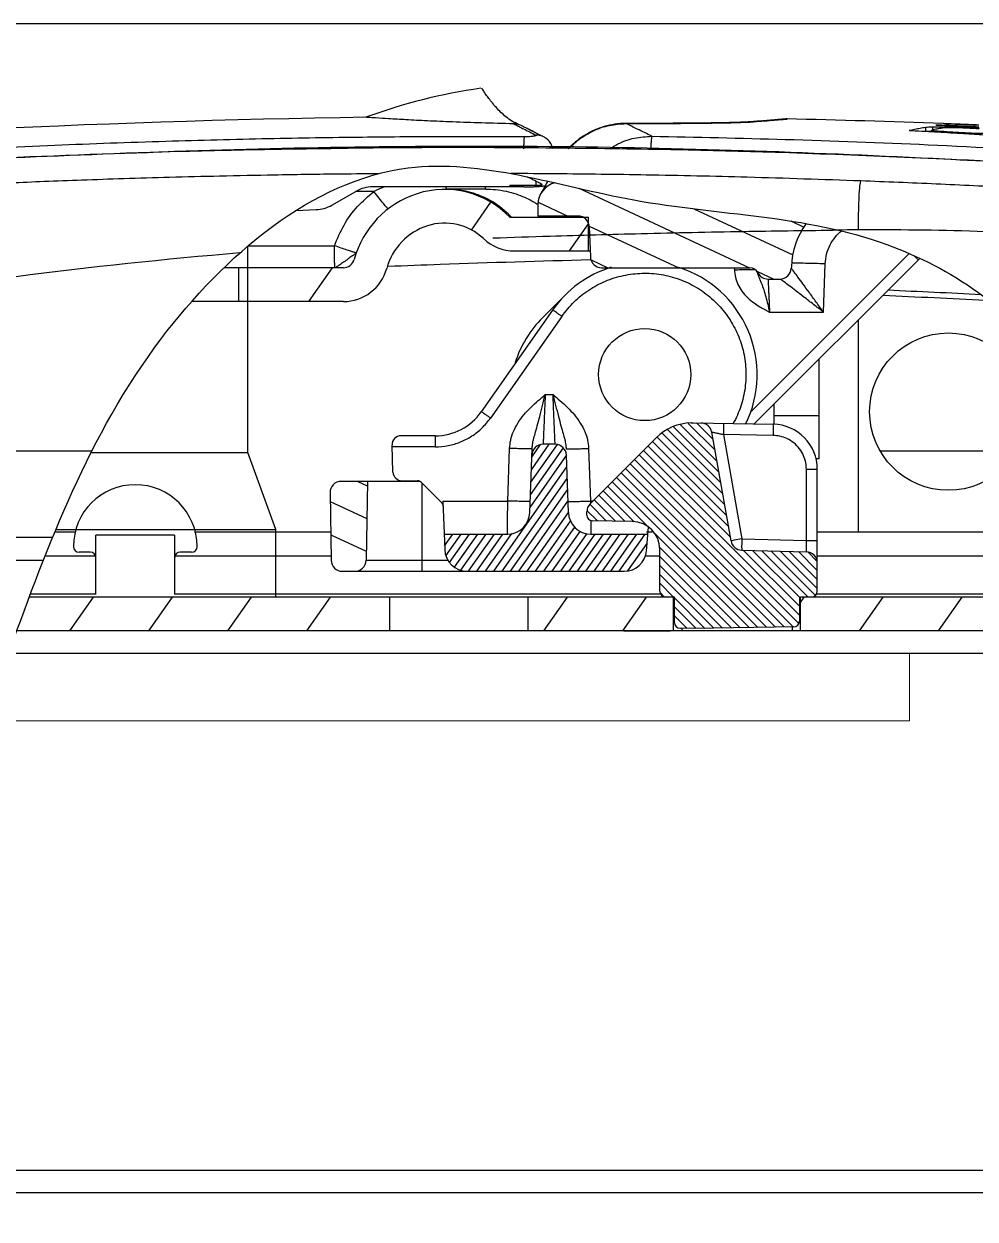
# Model space of a CAD drawing. Extents: x 758840 to 1108724, y -102573 to 143521.
# Drawn here: x 856548.9 to 856633.5, y 122675.6 to 122782 of the extents above; entities that cross this region are included whole.
import ezdxf

# ---------------------------------------------------------------- set-up
doc = ezdxf.new("R2010")
doc.units = 0
doc.header["$LTSCALE"] = 1000
doc.header["$MEASUREMENT"] = 0
doc.layers.add('GEN-DC CONT35', color=8, linetype='Continuous')
doc.layers.add('室外柴油发电-2层', color=241, linetype='Continuous')
doc.layers.add('GEN-DC hidden', color=8, linetype='Continuous', lineweight=0)
doc.layers.add('GEN-DC 细实线', color=8, linetype='Continuous', lineweight=5)

# ---------------------------------------------------------------- blocks, each defined once
blk = doc.blocks.new('$0$ARCH-DC$0$A$C5E33553F')
at = {"color": 3}
for p, q in [((139.6821981064004, 56.70794347223455), (139.6822676389038, 56.70794352303392)), ((139.6822676389038, 56.70794352303392), (139.7015759518199, 56.70284203717256)), ((150.8516339336011, 56.85788986778925), (150.8554529023413, 56.85818848034933)), ((150.8554529023413, 56.85818848034933), (151.0482693086833, 56.86120140295452)), ((166.323703982539, 56.38479186300947), (166.323703982539, 55.98395119911356)), ((166.945484557622, 56.41928353393132), (166.945484557622, 56.10668607937532)), ((167.2565189774614, 56.55271442531102), (167.2576491682403, 56.55372411849385)), ((167.6607051185392, 56.57952392973402), (167.6607051185392, 56.5317124556268)), ((167.9075310866601, 56.69323475640977), (167.9086612774399, 56.69341180711444)), ((168.1200367144793, 56.40992249092778), (168.1200367144793, 56.31732606448986)), ((169.5395752647783, 56.37367507549425), (169.5395752647783, 56.30526854479058)), ((132.3728440713421, 55.52037570512721), (132.3711033636209, 55.52124711817623)), ((164.8844775798243, 56.08374562994777), (164.894893954719, 56.08955234427185)), ((166.9151038894015, 56.11923588154878), (166.8907990002408, 56.10704111549239)), ((166.8907989545241, 55.95125094447212), (166.8907989545241, 56.10668607937532)), ((167.4079433304432, 55.92140174330871), (167.4079433304432, 56.03968934519207)), ((170.5257303308217, 56.33468336277383), (170.5257303308217, 56.26123167070773)), ((170.6733345390403, 55.72728451914963), (170.6733345390403, 55.84968684736987)), ((129.3658181727842, 51.06720025285085), (117.1696657503016, 51.06720025285085)), ((129.3658181727842, 51.2269750082296), (129.3658181727842, 51.06720025285085)), ((131.7284301938016, 51.21417801578991), (131.7284301938016, 51.54764839787003)), ((132.2506238839815, 51.27568980793058), (132.2365327082043, 51.29048624265397)), ((113.5494897115241, 49.4411922551908), (115.6696657505636, 50.66527646182931)), ((127.2352127286395, 50.86720025153318), (123.7324184388453, 50.86720025153318)), ((135.4989438559005, 50.95033431194452), (150.688773865626, 43.86720025104933)), ((110.3853108882568, 48.97932542953322), (112.1541882019046, 49.04109598655032)), ((125.9589674934869, 47.22695387188924), (127.6901263501823, 49.69930494190976)), ((131.8658181740429, 49.48968130477351), (131.8658181740429, 48.46720025093146)), ((131.8881666231209, 49.69665930839165), (134.5247500799414, 48.46720025093146)), ((145.7254416361593, 49.11904815913249), (154.5415132289672, 45.00804646059169)), ((129.3658181727842, 48.36720025281011), (136.3658181732644, 48.36720025281011)), ((135.4394945242639, 48.46720025093146), (131.8658181740429, 48.46720025093146)), ((136.3658181732644, 45.36720025079103), (136.3658181732644, 48.36720025281011)), ((154.3557566643085, 48.03207424694438), (155.5264131514596, 47.48618816165163)), ((134.6705403217675, 45.36720025079103), (136.3658181732644, 47.78830793332872)), ((136.4201854534003, 47.58334422083408), (144.3894819125453, 43.86720025104933)), ((136.4388846844849, 47.50209974526933), (136.532116121085, 44.83230075417214)), ((106.0658181739454, 27.43589379953028), (106.0658181739454, 45.7937843339364)), ((129.7789497341182, 45.36720025079103), (136.5134370195046, 45.36720025079103)), ((150.7906305808829, 31.04663819093093), (164.8897484444942, 45.14575605454229)), ((114.5672670485837, 43.86720025104933), (103.9403712731573, 43.86720025104933)), ((105.2658181737461, 40.86720025156956), (105.2658181737461, 43.86720025104933)), ((111.4920337350013, 40.86720025156956), (113.5926563485809, 43.86720025104933)), ((136.593836307522, 44.56496141839216), (138.0901899594646, 43.86720025104933)), ((137.5315069467797, 43.86720025104933), (150.7190553976434, 43.86720025104933)), ((149.3308982933486, 43.86720025104933), (149.3371978565665, 43.68680714473066)), ((151.1137328455188, 29.9729792993885), (165.7056294376416, 44.5648758940506)), ((154.4040318148291, 43.96149581557165), (154.3995202261831, 43.83230075519077)), ((157.2628845350009, 39.91955747071097), (157.4127824064017, 44.21207070939181)), ((151.3240613148846, 43.57096084861314), (152.8332807881852, 42.8672002520716)), ((152.3315069479468, 42.8672002520716), (153.4001293979418, 42.8672002520716)), ((114.5672670485837, 40.86720025156956), (101.0788139070473, 40.86720025156956)), ((134.2947503621435, 41.43826806295237), (132.2947503616488, 39.43826806245033)), ((133.1742977287831, 40.1029646146917), (126.8348661709424, 31.04931806873265)), ((133.993449773483, 39.54684058597104), (127.6540182156423, 30.49319404001199)), ((152.4687519693653, 39.91955747071097), (157.2628845350009, 39.91955747071097)), ((160.3658181716419, 20.36720025089289), (160.3658181716419, 39.22506462805086)), ((156.8658181739411, 26.86719156889285), (156.8658181739411, 35.72506462781075)), ((132.5202040560216, 32.58866442361159), (133.2114325465627, 32.58866442361159)), ((152.8658181729443, 29.94379626657155), (152.8658181729443, 31.72506462681395)), ((147.7882726409844, 26.66321327225069), (144.5299088097418, 29.92157710349329)), ((147.617629306882, 27.63097971111256), (145.2251884453399, 30.02342057265105)), ((145.4981289662646, 30.06340047237154), (145.7158181727464, 30.06720025141021)), ((145.7158181727464, 30.06720025141021), (152.7856277973806, 29.94379626657155)), ((147.4469859727797, 28.59874614997079), (145.9831990222847, 30.06253310047305)), ((152.8658181729443, 30.7207572475736), (156.8658181739411, 30.7207572475736)), ((122.7391059499823, 28.91720025271115), (119.6942424232584, 28.91720025271115)), ((122.7391059499823, 28.91720067180995), (122.7391059499823, 27.93465265722898)), ((136.5087113926893, 22.86009346931223), (142.3946842816258, 28.7460663607917)), ((148.4708459773792, 22.79214751681047), (142.4636716874629, 28.7993218067304)), ((148.3002026432841, 23.75991395567235), (142.9135258499846, 29.1465907489719)), ((148.1295593091891, 24.72768039453422), (143.3778576340446, 29.47938206967137)), ((147.9589159750867, 25.69544683339245), (143.9374485062253, 29.71691430225019)), ((149.0391513914474, 19.56912736139111), (147.3357476532292, 29.22961001143176)), ((148.3617243973022, 29.02132037974934), (149.9977821945249, 19.74277554089258)), ((152.7943523392423, 28.94394857107091), (148.3617243973022, 29.02132037974934)), ((118.9785396077896, 25.68928065319324), (118.8947297627055, 28.08928065379132)), ((122.7391059499823, 27.93465265722898), (118.900129490281, 27.93465265722898)), ((129.1893857849827, 23.11484303347152), (129.3528592172479, 27.79604452195326)), ((131.1538561207017, 22.09740125835287), (131.3516384607246, 27.76114644595054)), ((131.2084822243014, 23.6616881602522), (134.1308870983012, 27.8353148574306)), ((131.2475539063853, 24.78055477443104), (133.5975126761077, 28.13664370612878)), ((131.2866255910012, 25.89942138607421), (132.8745414474215, 28.16720025157247)), ((131.3256972730851, 27.0182879977101), (132.1056969754682, 28.13224302151048)), ((133.4001293980218, 28.16720025157247), (132.3315069480268, 28.16720025157247)), ((136.3787771415045, 27.79604445337009), (136.5422505610659, 23.11484303347152)), ((148.8121326455839, 20.85661463909037), (141.6586826040257, 28.01006468319156)), ((148.6414893114816, 21.82438107795224), (142.0572441564036, 28.40862623557314)), ((34.513640854404, 27.56720025269533), (92.20518609119608, 27.56720025269533)), ((92.13854850491953, 27.43589379953028), (106.0658181739454, 27.43589379953028)), ((108.5658181726649, 20.56720025221057), (106.0658181739454, 27.43589379953028)), ((131.1694105396855, 22.54282154861266), (134.4010570431019, 27.15809105821154)), ((134.5777802253397, 22.09740125835287), (134.3995202262631, 27.20209974845329)), ((155.0648821669856, 12.2124958059494), (140.4629979468846, 26.81438002605046)), ((155.1158181738247, 12.95868290386989), (140.8615594992625, 27.21294157843204)), ((148.9827759796863, 19.88884820023213), (141.2601210516477, 27.61150313081362)), ((162.3036709177213, 27.56720025269078), (174.4279670856449, 27.56720025269078)), ((127.9396648782822, 16.86720025065279), (134.4364166853593, 26.14552339323109)), ((152.9918055740018, 11.89420308465105), (139.2673132897435, 25.618695368913)), ((153.7752535422806, 11.90787821859249), (139.6658748421214, 26.01725692129094)), ((154.5587015131059, 11.92155335506959), (140.0644363945066, 26.41581847367252)), ((155.7419951205993, 19.59235803121101), (155.7419951205993, 25.94440548456896)), ((155.7419951205993, 25.94440549726914), (156.7158048417659, 25.94440546933311)), ((156.7158181716841, 15.08647698711047), (156.7158181716841, 25.94440548456896)), ((121.3677491143426, 24.86720025265367), (114.3834255646034, 24.86720025265367)), ((115.8429019141295, 24.86720025265367), (116.698494655564, 24.46823080421291)), ((116.7054586929407, 24.86720025265367), (116.5829686051839, 17.84974784613132)), ((119.7780522708817, 24.91720025171071), (121.1587113917012, 24.91720025171071)), ((121.5122647816279, 24.77075364341272), (123.2989184981234, 22.98409992691359)), ((121.5658181721046, 16.86720025065279), (121.5658181721046, 24.71720025039303)), ((128.6840320306474, 16.86720025065279), (134.471776327624, 25.13295573079358)), ((151.4249096349049, 11.86685281423252), (138.4701901849803, 24.82157226415347)), ((152.2083576031837, 11.88052794817031), (138.8687517373655, 25.22013381653142)), ((113.383577871642, 23.84974784509086), (113.4883082590786, 17.84974784613132)), ((129.4283991855445, 16.86720025065279), (134.507135967342, 24.12038806580949)), ((139.5921265644247, 21.30826657043053), (137.2745055278392, 23.62588760701237)), ((140.4308040387004, 21.26671220091066), (137.6730670802244, 24.02444915939031)), ((141.6731503246447, 20.82148901719029), (138.0716286326024, 24.42301071177189)), ((113.3971840725244, 23.07024913231271), (116.6476359663247, 21.55453852136907)), ((123.4287578726835, 23.11484303347152), (129.1893857849827, 23.11484303347152)), ((123.4287578726835, 23.11484303347152), (123.5795262630454, 18.79740125943044)), ((130.1727663379097, 16.86720025065279), (134.5424956096067, 23.10782040083268)), ((137.9695583211251, 21.3365886042111), (136.4815069589058, 22.82463996389106)), ((136.7634609543056, 23.11484303347152), (136.5422505610659, 23.11484303347152)), ((138.7808424440409, 21.32242758605116), (136.8759439754685, 23.22732605463079)), ((130.9171334902676, 16.86720025065279), (134.5780804761998, 22.09557439129185)), ((131.6615006451648, 16.86720025065279), (134.7812246520807, 21.32262787267155)), ((136.2158181735467, 21.85854888363156), (136.2158181735467, 22.1529866894698)), ((137.1582742007413, 21.35074961983173), (136.2321307571219, 22.2768930634511)), ((140.2594491896489, 21.29661840983226), (136.707091968743, 21.35862503461158)), ((88.91746557872739, 20.36720025089289), (90.7239244026241, 20.36720025089289)), ((89.0004567190108, 20.56720025221057), (108.5658181726649, 20.56720025221057)), ((101.3313263069031, 20.36720025089289), (113.4205746937623, 20.36720025089289)), ((108.5658181726649, 14.56720025071172), (108.5658181726649, 20.56720025221057)), ((127.195297723385, 16.86720025065279), (129.540735577586, 20.21683264713192)), ((132.4058677975227, 16.86720025065279), (135.1458318908662, 20.78027450982972)), ((133.1502349524199, 16.86720025065279), (135.630839930247, 20.40987130601115)), ((133.894602104785, 16.86720025065279), (136.2359779325598, 20.21103147255326)), ((141.5255452197998, 18.69288876589326), (141.7080839479422, 20.7793159722487)), ((141.5376807733883, 20.36720025089289), (142.0198697480409, 20.36720025089289)), ((150.6414616640795, 11.85317767775177), (142.2548813811409, 20.23975796323339)), ((156.681869822005, 20.36720025089289), (179.0602365932546, 20.36720025089289)), ((88.71162670540434, 19.86723271253504), (29.73467311237982, 19.86725334121093)), ((99.56581817168262, 20.06720025145023), (92.56581817374172, 20.06720025145023)), ((92.56581817374172, 14.79012728263024), (92.56581817374172, 20.06720025145023)), ((99.56581817168262, 20.06720025145023), (99.56581817168262, 14.79012719881121)), ((113.4488774743404, 20.1087360230913), (116.5967772796248, 18.6408462385325)), ((123.531691827342, 20.16720025211453), (129.1550744667657, 20.16720025211453)), ((123.5326111778013, 20.14087349247256), (123.5510453751231, 20.16720025211453)), ((123.567970820066, 19.12830582749211), (124.2954125274809, 20.16720025211453)), ((123.6878031508859, 18.23637766469164), (125.0397796798388, 20.16720025211453)), ((124.0170014383875, 17.64345507609232), (125.7841468347433, 20.16720025211453)), ((124.4663084798194, 17.22206556835135), (126.5285139871012, 20.16720025211453)), ((125.0219612420224, 16.95255348355113), (127.2728811394663, 20.16720025211453)), ((125.706563418662, 16.86720025065279), (128.0172482943635, 20.16720025211453)), ((126.4509305710271, 16.86720025065279), (128.7616154467214, 20.16720025211453)), ((134.6389692571429, 16.86720025065279), (136.9496541328444, 20.16720025211453)), ((135.3833364120401, 16.86720025065279), (137.6940212877416, 20.16720025211453)), ((136.1277035644052, 16.86720025065279), (138.4383884401068, 20.16720025211453)), ((136.576561879283, 20.16720025211453), (141.6545307632077, 20.16720025211453)), ((136.8720707167631, 16.86720025065279), (139.182755595004, 20.16720025211453)), ((137.6164378716676, 16.86720025065279), (139.9271227473619, 20.16720025211453)), ((138.3608050240255, 16.86720025065279), (140.671489899727, 20.16720025211453)), ((139.1051721789227, 16.86720025065279), (141.4158570546242, 20.16720025211453)), ((139.8796908686454, 16.91026110940857), (141.5823240038844, 19.34187322865091)), ((149.9977821945249, 19.74277554089258), (149.318125054986, 19.62154046713022)), ((149.9977821945249, 19.74277554089258), (155.7419951205993, 19.59235803121101)), ((155.7419951205993, 19.59235803121101), (156.7158181716841, 19.59235803121101)), ((92.56581806198301, 18.19764326920904), (88.0397099750171, 18.19763939446602)), ((92.06581817298502, 18.56720025171217), (91.06581817400365, 18.56720025171217)), ((113.4822354111857, 18.19766117367089), (99.56581805992391, 18.19764926107291)), ((101.06581817396, 18.56720025171217), (100.0658181724466, 18.56720025171217)), ((142.715818173263, 18.19768620283048), (141.4159387867439, 18.19768508777179)), ((149.8580136958008, 11.83950254381398), (142.6815249169849, 19.01599132262982)), ((142.715818173263, 15.08124046723151), (142.715818173263, 18.7969991723503)), ((149.0745657249827, 11.8258274073296), (142.715818173263, 18.18457496159226)), ((149.9977821945249, 18.74311821584979), (155.7419951205993, 18.59270070617185)), ((155.1158181738247, 13.75580600863304), (150.1320211361053, 18.73960304380944)), ((155.1158181738247, 14.55292911338893), (150.9505789300274, 18.71816835465415)), ((155.8852398328418, 14.58063055659204), (151.7691367264888, 18.69673366295228)), ((156.5454420481219, 14.71755144607141), (152.5876945204036, 18.67529897378972)), ((156.7158181716841, 15.34429842727241), (153.406252316865, 18.65386428463444)), ((156.7158181716841, 16.14142153203193), (154.2248101107871, 18.63242959292893)), ((156.7158181716841, 16.93854463679145), (155.0433679047019, 18.61099490377001)), ((156.6811565265052, 17.77032938927277), (155.8922730496597, 18.55921286611101)), ((178.7777939889356, 18.19771707397649), (156.7158181716841, 18.19769818655095)), ((25.66582439969898, 17.86720328747742), (87.90929045312168, 17.8672015107486)), ((116.5829686051839, 17.84974784613132), (123.8599418363265, 17.84974784613132)), ((148.2911177567039, 11.8121522733918), (142.715818173263, 17.38745185683274)), ((114.4881559545793, 16.86720025065279), (139.5331558238431, 16.86720025065279)), ((147.5076697858785, 11.79847713691106), (142.715818173263, 16.59032875206958)), ((143.9405090436594, 14.56851477690998), (142.715818173263, 15.7932056473137)), ((143.1096498367078, 14.60225087911294), (142.7366631531659, 14.97523756265127)), ((143.9158181735656, 14.56720025071172), (86.6436616492092, 14.56720025071172)), ((86.7569677177271, 14.86872071193193), (92.56581817374172, 14.86872071193193)), ((90.24810748786331, 11.56720025123195), (92.34873010398223, 14.56720025071172)), ((97.271208359085, 11.56720025123195), (99.37183097266461, 14.56720025071172)), ((99.56581817168262, 14.86872071193193), (142.715818173263, 14.86872071193193)), ((104.2943092277601, 11.56720025123195), (106.394931841347, 14.56720025071172)), ((111.3174100964425, 11.56720025123195), (113.4180327125614, 14.56720025071172)), ((118.7158181723189, 11.56720025123195), (118.7158181723189, 14.56720025071172)), ((131.01581817226, 11.56720025123195), (131.01581817226, 14.56720025071172)), ((132.3867127075609, 11.56720025123195), (134.4873353211406, 14.56720025071172)), ((139.4098135762433, 11.56720025123195), (141.5104361923695, 14.56720025071172)), ((144.015818171687, 14.56720025071172), (143.2070919684666, 14.58131662075084)), ((143.9158181735656, 11.56720025123195), (143.9158181735656, 14.56720025071172)), ((144.015818171687, 12.28822249473069), (144.015818171687, 14.56720025071172)), ((146.7242218175998, 11.78480200297327), (144.015818171687, 14.49320564635036)), ((155.1158181738247, 14.56720025071172), (156.2245443764878, 14.58655314063344)), ((155.1158181738247, 14.56720025071172), (155.1158181738247, 12.42262649313034)), ((155.215818171946, 14.08045919472988), (155.5566379297197, 14.56720025071172)), ((178.1703087816632, 14.56720025071172), (155.215818171946, 14.56720025071172)), ((155.215818171946, 11.56720025123195), (155.215818171946, 14.56720025071172)), ((156.6598587916051, 14.86872071193193), (178.2255411523493, 14.86872071193193)), ((160.4791161848225, 11.56720025123195), (162.5797388009487, 14.56720025071172)), ((167.5022170560442, 11.56720025123195), (169.6028396696238, 14.56720025071172)), ((145.9407738467817, 11.77112686649252), (144.015818171687, 13.69608254159084)), ((145.1374824714039, 11.77729513965369), (144.015818171687, 12.89895943683132)), ((144.2246945814659, 11.89295992483221), (144.1192453054427, 11.99840920085171)), ((145.7158181727464, 11.76720025254963), (144.5070919694299, 11.78829864571071)), ((144.6658181721614, 11.78829864571071), (144.6658181721614, 11.56720025123195)), ((154.6245443760818, 11.92270264664967), (145.7158181727464, 11.76720025254963)), ((154.465818173343, 11.92270264664967), (154.465818173343, 11.56720025123195)), ((139.5042653609216, 11.56720025123195), (0.86581817303977, 11.56720025123195)), ((158.5658181724639, 11.56720025123195), (143.6273709856596, 11.56720025123195)), ((162.0658181727031, 11.57162511665229), (159.0658181732233, 11.57162511665229)), ((162.0658181727031, 11.56720025123195), (159.0658181732233, 11.56720025123195)), ((181.3658181730825, 11.56720025123195), (162.5658181734625, 11.56720025123195))]:
    blk.add_line(p, q, dxfattribs=at)
for points in [[(149.318125054986, 19.62154046713022), (149.1114077518832, 19.58360751785131), (149.0391513914474, 19.56912736139111)], [(149.9977821945249, 19.74277554089258), (149.9898214230452, 19.36394464247405), (149.9869521425244, 19.03794182483307), (149.9897495385048, 18.81987209333147), (149.9977821945249, 18.74311821584979)]]:
    blk.add_lwpolyline(points, dxfattribs=at)
for centre, radius in [((141.3658181732499, 34.36720025185286), 4.09999999912), ((168.3658181736428, 31.06720025039112), 7.00000000048)]:
    blk.add_circle(centre, radius, dxfattribs=at)
for centre, radius, start, end in [((134.0658181733215, 9.568597484415022), 50.79860276631999, 98.22790591400357, 110.1527296400888), ((131.365818173279, -942.6327997472868), 1000.00000000108, 90.8475963206203, 95.02711728347934), ((131.365818173279, -942.6327997472868), 1000.00000000108, 87.90583729038252, 88.70332280610941), ((117.1696657503016, 48.06720025083132), 2.99999999948, 90, 119.9999999999997), ((133.8658779458237, 49.48968088567062), 2.0000020833, 103.7336620596874, 179.9999879755956), ((123.7324184388453, 42.36720025131081), 8.50000000022, 107.8436114873313, 164.7424767095007), ((123.5792084658642, 42.84314846883217), 7.99999999946, 43.67021397217715, 107.8436114873313), ((112.049489711786, 52.03926846619152), 2.99999999948, 272.0000000000036, 299.9999999999997), ((135.43949451156, 47.46720027227138), 0.99999981864, 1.999999999899796, 89.99999928155657), ((123.7324184388453, 42.36720025131081), 5.500000000739999, 107.8436114873313, 164.7424767095007), ((123.5792084658642, 42.84314846883217), 4.99999999998, 46.46006813343269, 107.8436114873313), ((161.3997676048857, 43.71719933947179), 7.00000001318, 144.2736728397599, 178.0000000048953), ((161.877213850903, -292.2256842623642), 339.46482976596, 88.820361382386, 90.64462532429029), ((167.4247195376802, -22.81796413807206), 69.99999999971999, 79.86215905238804, 88.820361382386), ((129.7789497341182, 49.36720025179102), 4.000000001, 226.4600675379257, 270), ((143.7955336262221, -411.864977007684), 458.66495318642, 94.80608698200773, 99.80680415759026), ((137.5315069467797, 44.86720025257318), 0.9999999989799999, 182.000000000004, 270), ((183.3832989666662, 26.88720636248991), 24.9999999999, 134.526277398248, 135.0000000000035), ((114.5672670485837, 44.86720025257318), 0.9999999989799999, 270, 344.7424767095007), ((114.5672670485837, 44.86720025257318), 4.000000001, 270, 344.7424767095007), ((141.3658181732499, 34.36720025185286), 9.99999999996, 107.4000954096679, 144.9999999999965), ((141.3658181732499, 34.36720025185286), 9.99999999996, 333.8603367109188, 72.33388085952764), ((150.7190553976434, 43.06720025084951), 0.8000000002, 26.38779996119828, 90), ((153.4001293979418, 43.86720025104887), 0.9999999989799999, 270, 357.999999999996), ((152.3315069479468, 43.86720025104887), 0.9999999989799999, 206.3877999611983, 270), ((139.3658181727478, 32.36720025135082), 9.99999999996, 135.0000000000035, 162.1846493583774), ((122.7391059499823, 33.91720025269251), 4.99999999998, 270, 324.9999999999965), ((145.5766647959863, 25.56408584389146), 4.49999999922, 90.9999999999757, 135.0000000000035), ((146.3509398997085, 29.05596183193347), 0.9999999989799999, 10.00000000000229, 89.0000000000243), ((152.7158181732193, 25.94440548456851), 4.000000001, 0, 89.0000000000243), ((119.6942424232584, 28.11720025251134), 0.8000000002, 90, 182.000000000004), ((132.3315069480268, 27.16720025259065), 0.9999999989799999, 90, 177.9999999999961), ((133.4001293980218, 27.16720025259065), 0.9999999989799999, 2.000000000003953, 90), ((119.7780522708817, 25.71720025190962), 0.8000000002, 182.000000000004, 270), ((96.06581817398182, 19.06720025247205), 5.500000000739999, 0, 180), ((114.3834255646034, 23.86720025112891), 0.9999999989799999, 90, 181.0000000000022), ((121.1587113917012, 24.41720025095356), 0.50000000076, 44.99999999999655, 90), ((122.945365108204, 22.63054653445079), 0.50000000076, 2.00000000010811, 44.99999999999655), ((137.2158181725208, 22.15298668946934), 0.9999999989799999, 135.0000000000035, 180), ((129.1550744667657, 22.16720025261247), 2.0000000005, 270, 357.999999999996), ((136.576561879283, 22.16720025261247), 2.0000000005, 182.000000000004, 270), ((136.7158181717641, 21.8585488836311), 0.50000000076, 180, 268.9999999999721), ((140.2158181720042, 18.79699917234984), 2.50000000126, 0, 89.0000000000243), ((150.0239591424215, 19.74277554089213), 0.9999999989799999, 190.0000000000023, 268.5000000000103), ((91.06581817400365, 19.06720025247205), 0.50000000076, 180, 270), ((92.06581817298502, 18.06720025095137), 0.50000000076, 0, 90), ((100.0658181724466, 18.06720025095137), 0.50000000076, 90, 180), ((101.06581817396, 19.06720025247205), 0.50000000076, 270, 0), ((125.5783079169814, 18.86720025115073), 2.0000000005, 182.000000000004, 270), ((139.5331558238431, 18.86720025115073), 2.0000000005, 270, 355.0000000000033), ((155.7158181727027, 17.59304338113225), 0.9999999989799999, 0, 88.50000000001035), ((114.4881559545793, 17.86720025216937), 0.9999999989799999, 181.0000000000022, 270), ((115.5831209096832, 17.86720025216937), 0.9999999989799999, 270, 358.9999999999978), ((143.2158181740269, 15.08124046723105), 0.50000000076, 180, 268.9999999999721), ((156.2158181734594, 15.08647698711002), 0.50000000076, 270.9999999999757, 0), ((144.5158181724437, 12.28822249473023), 0.50000000076, 180, 268.9999999999721), ((154.6158181730607, 12.42262649312988), 0.50000000076, 270.9999999999757, 0)]:
    blk.add_arc(centre, radius, start, end, dxfattribs=at)
for points in [[(126.8857179640818, 59.82388849763265), (126.8740820259609, 59.84166877195275)], [(127.508429515201, 58.93104931811285), (127.2421319604218, 59.29783917889245), (127.0465409901617, 59.58158510873272), (126.930347371901, 59.75580557563262), (126.8740820259609, 59.84166877195275)], [(129.0253689705214, 57.29386327321254), (128.5733281880412, 57.69873060165264), (128.1736926042813, 58.11620480353258), (127.8195601045209, 58.53165118625247), (127.508429515201, 58.93104931811285)], [(129.700200313262, 56.68118832381288), (126.8473044950615, 56.75202257635283), (124.2859974282019, 56.84134240787262), (122.0380740322616, 56.93977934841269), (120.1258913567617, 57.03825627617243), (118.581970624442, 57.12765093355256), (117.4403240609017, 57.19942926091244), (116.7614139531415, 57.24440126647278), (116.566081979061, 57.25765625647273), (116.5659506229613, 57.25766525061272)], [(129.5480737087018, 56.91712931243273), (129.0253689705214, 57.29386327321254)], [(130.183462420142, 56.59439928987285), (129.5480737087018, 56.91712931243273)], [(130.183462420142, 56.59439928987285), (130.0298852114211, 56.6376669782926), (129.8686513530411, 56.6677920666325), (129.700200313262, 56.68118832381288)], [(129.7013135698617, 56.6811581308325), (130.1197109652212, 56.46874639411271)], [(130.1197109652212, 56.46874639411271), (130.4157040587816, 56.31859246023259)], [(130.4912039103219, 56.4674013472727), (130.3868887747813, 56.51654186875248), (130.183462420142, 56.59439928987285)], [(131.0233808165012, 56.19882005309273), (130.9137709011011, 56.25408871827267), (130.4911468390619, 56.46742877927272)], [(139.6822667168817, 56.70779028737252), (139.1956929453017, 56.68939316389287), (138.2260997892417, 56.54702799269262), (137.3127774071017, 56.27881037317275), (136.4714370857218, 55.90513961683246), (135.715051331541, 55.44948856471274), (135.0521740441418, 54.93601937829271), (134.5290736806419, 54.43688560897272)], [(134.5757587892012, 54.44547542161263), (135.5144111994214, 55.27837085513283), (136.8059738156817, 56.05112272339284), (138.2300509649813, 56.53721574663268), (139.701573261962, 56.70268493563253)], [(139.6822684466215, 56.70788860823268), (139.2429717560017, 56.69285835889286), (139.2264545551016, 56.69173048459243)], [(150.6466365203814, 56.84422131753263), (150.0497202262814, 56.81606609317259), (149.268407097521, 56.79092278811277), (148.3411123912811, 56.76960189349256), (147.2940094639016, 56.75205991943267), (146.1447623999411, 56.73805520525275), (144.905207764501, 56.72722434299249), (143.5839352381417, 56.71917870249263), (142.1875028392415, 56.71347593767268), (140.7208987696613, 56.70966916855286), (139.6821981114817, 56.70793921011273)], [(149.5131441518615, 56.79790203755283), (148.7027569283418, 56.77710674513264), (147.7842636726218, 56.75955908909282), (146.7735432556619, 56.7451521405128), (145.6815866486213, 56.73358252687285), (144.5163352199215, 56.72453716269274), (143.2840170648014, 56.71773411051254), (141.9896096587017, 56.71284941873273), (140.6368687878612, 56.7095052471127), (139.6822038341015, 56.70793999243278)], [(139.701574971381, 56.70283315987263), (141.6075914438215, 56.70670392683269), (143.3539399297815, 56.71312176769288), (144.9388240828412, 56.72261546473283), (146.3703887051015, 56.73562864165251), (147.6494366626212, 56.75250360663267), (148.7732976661009, 56.77353734917278), (149.7290657164613, 56.79888043793244), (150.4941154462012, 56.82826155773273)], [(141.9972750713614, 55.57383156723245), (140.704997000601, 56.20792612835248), (139.701574971381, 56.70283315987263)], [(150.1914861251216, 56.82179947261284), (149.5131441518615, 56.79790203755283)], [(150.8522815447013, 56.85757021895279), (150.7067929151817, 56.84788069045271), (150.1914861251216, 56.82179947261284)], [(150.4941154462012, 56.82826155773273), (150.856081610762, 56.84773966965258)], [(150.8516651476612, 56.85748736161258), (150.6466365203814, 56.84422131753263)], [(151.0473267731013, 56.87302252739255), (150.8554528845616, 56.85818873181279)], [(151.0473266054614, 56.87302228863246), (150.8554553407412, 56.85818882833246)], [(150.856081610762, 56.84773966965258), (151.0482693264612, 56.86120227417268)], [(152.3794519625417, 56.97959648747246), (151.0473267731013, 56.87302252739255)], [(151.0482693264612, 56.86120227417268), (152.0300333548012, 56.93904523253286), (152.884639103042, 57.00957023499268)], [(153.0733910572617, 57.03758781929264), (152.3794519625417, 56.97959648747246)], [(153.0733880067219, 57.03758846445271), (152.3843235250615, 56.97999724867259)], [(152.884639103042, 57.00957023499268), (153.5622944177812, 57.0673122912126)], [(153.4622567184415, 57.07082017599259), (153.0733910572617, 57.03758781929264)], [(153.4642272047213, 57.07099097575247), (153.2131553548215, 57.04947249199267)], [(153.8295248790018, 57.10268914451262), (153.4622567184415, 57.07082017599259)], [(153.5622944177812, 57.0673122912126), (153.9771412233413, 57.10345281075251), (154.0085478432811, 57.10621324973272), (154.0316993616216, 57.10825506429273)], [(153.9952607984815, 57.11035844591288), (153.8295248790018, 57.10268914451262)], [(154.0501507623612, 57.10986799731245), (153.9952607984815, 57.11035844591288)], [(165.3709346917412, 56.20061761109264), (165.8472144224415, 56.29903322071277), (166.3237039825417, 56.38479186301265)], [(166.3237039825417, 56.38479186301265), (166.6345764062617, 56.40266754227287), (166.8742901940414, 56.4155900335727)], [(166.8742901940414, 56.4155900335727), (166.8991963697817, 56.41688966521269)], [(166.8991963697817, 56.41688966521269), (166.945484557622, 56.41928353393268)], [(166.945484557622, 56.41928353393268), (167.5327489558613, 56.4150066463726)], [(167.5305026967017, 56.53171245563271), (167.3846777559411, 56.53899323355245), (167.2850028625817, 56.54703853115279), (167.2576491682412, 56.55372411849248)], [(167.3846777559411, 56.53899323355245), (167.2850028625817, 56.54703853115279)], [(167.3358190576218, 56.58235808967265), (167.3887693225615, 56.58525116491273), (167.5070600410218, 56.58421225411257), (167.5320899731814, 56.58397876969275)], [(167.5305026967017, 56.53171245563271), (167.3846777559411, 56.53899323355245)], [(167.9335942679618, 56.5157010779526), (167.5305026967017, 56.53171245563271)], [(167.5320899731814, 56.58397876969275), (167.660705118542, 56.57952392973266)], [(167.5327489558613, 56.4150066463726), (167.9262467032813, 56.41168935049245)], [(167.660705118542, 56.57952392973266), (167.9356780560211, 56.56872801533245)], [(167.9360086116212, 56.69131078515284), (167.9074946884612, 56.69292561047268)], [(167.9262467032813, 56.41168935049245), (168.1200367144811, 56.40992249093279)], [(168.4283464991813, 56.49581940829285), (167.9335942679618, 56.5157010779526)], [(167.9356780560211, 56.56872801533245), (168.4304543308817, 56.54910558061283)], [(168.0356691031811, 56.68674649405284), (167.9360086116212, 56.69131078515284)], [(168.1815148059013, 56.68095743273261), (168.0356691031811, 56.68674649405284)], [(168.1200367144811, 56.40992249093279), (168.4233732731609, 56.4023908981726)], [(168.4349083097813, 56.67140905203269), (168.1815148059013, 56.68095743273261)], [(168.1817962582218, 56.68867102665263), (168.3117172277416, 56.68387827271272)], [(168.3117172277416, 56.68387827271272), (169.1756415984419, 56.65138937147276)], [(168.4233732731609, 56.4023908981726), (168.8298090338212, 56.39211711379266)], [(169.1687750386418, 56.46559288251274), (168.4283464991813, 56.49581940829285)], [(168.4304543308817, 56.54910558061283), (169.1709056795416, 56.51926755545264)], [(169.175447306221, 56.64312406923273), (168.4349083097813, 56.67140905203269)], [(168.8298090338212, 56.39211711379266), (169.1644318443814, 56.38350186559273)], [(169.1644318443814, 56.38350186559273), (169.5395752647819, 56.37367507549288)], [(170.1548315958617, 56.42445978469277), (169.1687750386418, 56.46559288251274)], [(169.1709056795416, 56.51926755545264), (170.1569844820815, 56.47865222393284)], [(170.1616104469213, 56.60457831193253), (169.175447306221, 56.64312406923273)], [(169.1756415984419, 56.65138937147276), (170.1618246730613, 56.61336086485244)], [(169.5395752647819, 56.37367507549288), (170.0326576187217, 56.35430106293279), (170.1516551734612, 56.34958889557265)], [(170.7198313574017, 56.40043828841272), (170.1548315958617, 56.42445978469277)], [(170.1569844820815, 56.47865222393284), (170.8500281785418, 56.44950558423261)], [(171.085449968301, 56.5675574868128), (170.1616104469213, 56.60457831193253)], [(170.1618246730613, 56.61336086485244), (171.0856784921016, 56.57682478349261)], [(171.0790973698813, 56.38499221567281), (170.7198313574017, 56.40043828841272)], [(130.6822798629419, 55.52147343979277), (123.8492170444615, 55.52739288947259), (116.2558068211019, 55.47323284285267), (107.9018640522618, 55.33994953817273), (98.78838587590144, 55.1066405991528), (88.91626263822127, 54.75052244677272), (78.28660807080178, 54.24688674335266)], [(130.4157040587816, 56.31859246023259), (130.5875287900617, 56.23152669837282)], [(130.5875287900617, 56.23152669837282), (131.7010593417617, 55.66932773387271)], [(130.6227854099216, 54.45323402433269), (130.6247223605815, 54.56421505205253), (130.6390274881815, 55.02684646105263), (130.659081313961, 55.36036848641288), (130.6822798629419, 55.52147343979277)], [(131.7010593417617, 55.66932773387271), (131.7244819339812, 55.63338893859282), (131.6533413752213, 55.59730700923274), (131.4910496246212, 55.56494630433281), (131.2532006007013, 55.53996462201258), (130.970221253021, 55.52522725499284), (130.6822798629419, 55.52147343979277)], [(131.2467512486019, 56.08626923425254), (130.9162379523013, 56.25284433417255)], [(131.6356638032612, 55.89055493175283), (131.0233808165012, 56.19882005309273)], [(131.6400096924617, 55.88837006693257), (131.2467512486019, 56.08626923425254)], [(132.3728625295216, 55.52041199157247), (131.6356638032612, 55.89055493175283)], [(132.3568959701415, 55.52841754833253), (131.6400096924617, 55.88837006693257)], [(132.3710997136413, 55.52123982329249), (132.2689428872218, 55.56730151171269), (131.7010593417617, 55.66932731985253)], [(132.3728465427612, 55.52042014243261), (132.3568959701415, 55.52841754833253)], [(132.6538328438819, 55.34065207677259), (132.3705058159212, 55.52153820217245)], [(133.1985018536016, 54.44420962277263), (133.1576900911814, 54.60505973287263), (132.9529647348209, 55.0216465578128), (132.6466094699617, 55.3463949507327), (132.3710929013614, 55.52122621651279)], [(132.8389509191611, 55.16547262525273), (132.6634592305218, 55.33288322515273), (132.6538328438819, 55.34065207677259)], [(138.2500576991615, 54.45364394985245), (138.9878293478214, 54.88229016393279), (140.4473139320216, 55.40357213889274), (141.9972735372012, 55.57363851961281)], [(141.9972749799217, 55.57383165359261), (141.9571852760018, 55.36100715163275), (141.9195691714012, 54.91658043063262), (141.8928304745614, 54.3999695563125)], [(141.9972750713614, 55.57383156723245), (153.8703877614616, 55.29386062603271), (166.5751402335409, 54.81920302569279), (180.1065619590618, 54.1126802401127)], [(165.1061108576614, 56.05426185859278), (164.9707623374015, 56.06492474557263), (164.888753794281, 56.08540485193271)], [(164.8948939547217, 56.08955234427276), (165.3709346917412, 56.20061761109264)], [(166.3238574188617, 55.98667611619248), (165.1061108576614, 56.05426185859278)], [(166.7382084646815, 56.00756097409248), (166.5309481273616, 55.99603642767261), (166.3237039825417, 55.98395119911265)], [(167.4013389088013, 55.92526777571265), (166.3238574188617, 55.98667611619248)], [(166.8907961122613, 56.01568659411259), (166.7382084646815, 56.00756097409248)], [(166.8976186386217, 56.10365499577256), (166.8963703861018, 56.10069097325277), (166.9833665341812, 56.07890028531256), (167.1639247989215, 56.05736145869287)], [(167.005651363881, 56.1393204591127), (166.9151038894015, 56.11923588155287)], [(167.2517695940214, 56.19159175919276), (167.005651363881, 56.1393204591127)], [(167.1639247989215, 56.05736145869287), (167.4079433304414, 56.03968934519253)], [(167.5885484734217, 56.2576226685328), (167.2517695940214, 56.19159175919276)], [(170.6657019000013, 55.73000776491244), (169.7367328156015, 55.78698569007247), (167.4013389088013, 55.92526777571265)], [(167.4079433304414, 56.03968934519253), (168.4964931497816, 55.97789041367287), (169.5849582398014, 55.91455616899248), (170.6733345390412, 55.8496868473726)], [(167.9254297783218, 56.31732606449259), (167.5885484734217, 56.2576226685328)], [(168.4216122352809, 56.33219072615248), (168.1735129219815, 56.32497761129252), (167.9254297783218, 56.31732606449259)], [(169.1627810856817, 56.31997013845285), (168.7921949917018, 56.32619366169274), (168.4216122352809, 56.33219072615248)], [(170.1489361491813, 56.28124868935265), (169.6558633837412, 56.30073126659272), (169.1627810856817, 56.31997013845285)], [(171.0722931086611, 56.23191908519266), (170.6106212684817, 56.25672187785267), (170.1489361491813, 56.28124868935265)], [(170.1516551734612, 56.34958889557265), (170.5257303308217, 56.33468336277247)], [(170.5257303308217, 56.33468336277247), (171.1413128944214, 56.30262020617283)], [(171.5206267357416, 55.67657909351283), (170.6657019000013, 55.73000776491244)], [(170.6733345390412, 55.8496868473726), (170.9443269282219, 55.83753128621265), (171.2039521570014, 55.8339244608128), (171.4109139554212, 55.83950317203244), (171.5318852273213, 55.85316852951246)], [(180.690821849721, 52.89443253437275), (146.9552670425819, 54.3759806558528), (112.3426013861617, 54.53968661495264), (78.1561599877814, 53.37196771849267)], [(84.26545044634167, 53.63535283815281), (100.1389506068217, 54.23164825465255), (106.0671938100013, 54.38138734049289)], [(106.0671938100013, 54.38138734049289), (117.9482673757211, 54.5618800402126)], [(117.9482673757211, 54.5618800402126), (122.7816172340217, 54.5895674397525), (143.6843451541617, 54.40344222145268)], [(143.6843451541617, 54.40344222145268), (144.6892128193012, 54.3819255893527), (153.5384544603812, 54.14237405169251)], [(84.85823756710306, 9.722531766578413), (98.35293756710325, 37.51983176657814), (120.3386375671034, 52.75313176657846), (140.4118375671032, 49.90623176657846), (162.9002375671034, 45.93783176657826), (176.9282375671037, 35.4033317665785), (177.2454375671032, 9.842031766578202)], [(153.5384544603812, 54.14237405169251), (164.4723735297612, 53.72160131183273), (175.6909560735012, 53.1453861396526)], [(117.3329682304065, 50.69341191229159), (118.1886143601041, 51.08470081474934)], [(127.235212708325, 50.86720087637059), (127.2032706563878, 51.02245272995333), (127.2069881851457, 51.0667655191528)], [(129.3658181727842, 51.2269750082296), (130.1533998666018, 51.22277843801112), (130.9409373110793, 51.21851284329296)], [(130.6180319523228, 51.06750725249276), (129.9919400752224, 51.07102036967171), (129.3658181727842, 51.07266622871157)], [(130.6180319523228, 51.06750721947083), (131.3748196361012, 51.07826683727308)], [(130.9409373110793, 51.21851284329296), (131.7284301938016, 51.21417801578991)], [(131.0379032487217, 51.89709155725268), (131.0114830094644, 51.91051155581135)], [(131.2865866375614, 51.77087811397269), (131.0379032487217, 51.89709155725268)], [(131.8625946270222, 51.47926034567263), (131.2865866375614, 51.77087811397269)], [(131.3748196361012, 51.07826683727308), (131.7351863829863, 51.09520314833117)], [(131.7284301938016, 51.21417801578991), (131.9524816659432, 51.21942761412993), (132.1361161653222, 51.23672403877117), (132.238069992407, 51.26234109193229), (132.2419902690417, 51.27652056065108)], [(131.7351863829863, 51.09520314833117), (132.0726805924241, 51.11787362115047)], [(132.2365327082043, 51.29048624265397), (131.8625946270222, 51.47926034567263)], [(132.0726805924241, 51.11787362115047), (132.5167411571856, 51.16184013215297)], [(132.7216133458605, 51.5343976598333), (132.4040079765, 50.96766411715271), (132.1961184532447, 50.599786181333), (132.1256998361387, 50.47546995549328)], [(160.3643178012617, 47.23141401029261), (160.3804766970616, 48.38255937373287), (160.4246192757819, 49.8584985757725), (160.489630458942, 50.95594187745246), (160.5708128594415, 51.59558806323275)], [(180.6884632844612, 50.61932756973283), (173.9864560738215, 50.99307770615269), (167.2799459511816, 51.31852638469263), (160.5708128594415, 51.5955880708525)], [(113.7743863915275, 45.83229843413119), (114.6309915845814, 47.67095886907464), (115.8216810091435, 49.30708600321213), (117.2828845967633, 50.66785303275083)], [(117.2828836925219, 50.66785225551121), (115.6701060646483, 50.65113154726987)], [(117.2828828873426, 50.66785182371223), (117.3329682304065, 50.69341191229159)], [(118.5636814560457, 49.11491511755139), (118.4483403049635, 49.21976540061132), (118.1641760955426, 49.55201961545299), (117.7547629316432, 50.06072058941118), (117.2828828873426, 50.66785182371223)], [(123.7324184388453, 50.86720024899023), (123.7039489148847, 51.02240964647262)], [(125.0494367776228, 50.75741435223154), (124.1845750250031, 50.85424754184987)], [(126.9448246302236, 50.19198997635158), (125.8704762404413, 50.57532608801102), (125.0494367776228, 50.75741435223154)], [(129.4438002062998, 48.46088532325211), (127.8525254843589, 49.72116804016969), (126.9448246302236, 50.19198997635158)], [(127.235212708325, 50.86720025153318), (128.0939176025458, 50.82531689613006), (129.0447630135204, 50.67738020191155)], [(129.0447630135204, 50.67738020191155), (129.924158506441, 50.43788863365171), (130.6828360416657, 50.14398524635453), (131.3332722388841, 49.82084862821193), (131.6299728062622, 49.64974646851169)], [(131.6299728062622, 49.64974646851169), (131.8952404494667, 49.48338977303047)], [(129.5339891724834, 48.36704989243208), (129.4438002062998, 48.46088532325211)], [(133.1764671783494, 48.4690612174918), (133.2372693071848, 48.40989867643202)], [(133.2372626523829, 48.40988452355214), (133.2520066716643, 48.4680691112726)], [(127.8658181730416, 46.52326831203254), (132.9553747350819, 46.69004868459251), (141.0551319721617, 46.9138813763725), (150.1257737800415, 47.10393345245257), (158.0580318575812, 47.21766078659266)], [(115.7185415837266, 45.20053358387213), (115.6182255283238, 45.2185865602105), (115.3383141755221, 45.30188757217456), (114.9069656097236, 45.44205683209202), (114.3675720936408, 45.62499375603056), (113.7743950402255, 45.83229543947073)], [(113.8329235007659, 43.86720025104933), (113.8150519744049, 43.96341982747163), (113.7987279405024, 44.24256475813218), (113.7856825436866, 44.67876481028998), (113.7776511729062, 45.22737896833405), (113.7743950402255, 45.83229543947073)], [(115.3230965580042, 44.89269684115334), (114.9963617758658, 44.65796231443073)], [(115.7185415837266, 45.20053358387213), (115.6207178322038, 45.11276509037179), (115.3654627572432, 44.92515770333102), (115.3230965580042, 44.89269684115334)], [(114.9963617758658, 44.65796231443073), (114.5883298842782, 44.36484745997132), (114.213157276743, 44.10761459369223), (113.9412246887841, 43.93050109473097)], [(118.5571219111262, 44.00875120239198), (123.1840543869803, 44.18554192577267), (136.536548522683, 44.60052824845025)], [(136.536548522683, 44.60052824845025), (136.6115168639844, 44.60245690855209)], [(149.3371978565665, 43.68680714473066), (149.9546314451691, 43.70665476315025)], [(149.3371978565665, 43.68680714473066), (149.4270150429475, 43.03440855621284), (149.6516409310025, 42.39439908438999), (150.0142869951414, 41.78064513283152), (150.5145557024989, 41.21086023481166), (151.0854523432827, 40.7396312382325), (151.5975426983241, 40.40395888443436), (152.0464326412875, 40.14690112067092), (152.4687519693653, 39.91955747071097)], [(149.9546314451691, 43.70665476315025), (150.5116701964689, 43.72114835113371)], [(150.5116701964689, 43.72114835113371), (150.9538272826794, 43.72886918913264)], [(150.9538272826794, 43.72886918913264), (151.1448249271016, 43.7154479154915)], [(157.2628845324689, 39.91955743515337), (156.6109249727851, 40.82083720739229), (155.9759703829004, 41.69577686467073), (155.4340444360241, 42.43968872965252), (154.9944474894692, 43.0401219356927), (154.6685452253478, 43.48142885343168), (154.4705917426581, 43.74468415369029), (154.3999359860863, 43.83201210450989)], [(154.9878675661203, 44.275158274354), (154.5618065564231, 44.27544523847155), (154.4379165197206, 44.29225641135326)], [(157.4127824064017, 44.21207070939181), (156.4866591380087, 44.24184136359236), (155.6511116422225, 44.26357935922988), (154.9878675661203, 44.275158274354)], [(133.993449773483, 39.54684058597104), (135.0813708513851, 40.8271459273119), (136.3885129742011, 41.88308112811046), (137.8691067694272, 42.67760203589114), (139.4715445449801, 43.18304591705146), (141.1399833213836, 43.38181867419098), (142.8162905707468, 43.26700195945068), (144.442060331643, 42.84259154334995), (145.9606406066414, 42.12336094219336), (147.3191002011263, 41.13435124889202), (148.4700723391034, 39.91000958023051), (149.3734087569646, 38.49299697357037), (149.9975854486656, 36.93270885717266), (150.3208159121823, 35.28354802799277), (150.3318134492401, 33.60303365725395), (150.0301935648058, 31.94978200313108), (149.4264882113894, 30.38145427111067), (149.2208282137617, 29.99164073273187)], [(151.3573585101585, 43.52173642077378), (151.3670665197023, 43.47096238210997), (151.4439396552661, 43.19933576508902)], [(151.4439396552661, 43.19933576508902), (151.5687736448635, 42.88506592627073)], [(151.5687736448635, 42.88506592627073), (151.6932470078063, 42.59527531459298)], [(151.6932470078063, 42.59527531459298), (151.7425425124638, 42.47719457793119), (151.9455440597267, 41.92856893655244), (152.1347065820846, 41.29566145967237), (152.3050261042845, 40.62332192297163), (152.468752340199, 39.91955720401438)], [(152.3315069479468, 42.8672002520716), (152.332384533187, 42.84835439186918), (152.3354578620674, 42.78234791986961), (152.3413551426238, 42.65568810207242), (152.3504243116804, 42.46090498897229), (152.3627093366413, 42.19705963147044), (152.3779356485793, 41.87004915265334), (152.3955012522601, 41.49279403974924), (152.4144871909193, 41.08502746133217), (152.433758493502, 40.67112865997387), (152.4520843242608, 40.27753624167144), (152.46875150708, 39.91955747071097)], [(157.262884496904, 39.91955747071097), (156.3833933679016, 40.6011450966098), (155.5268076718821, 41.26208972595396), (154.795690277122, 41.82332034085175), (154.2025806988058, 42.27549885229291), (153.7630108184858, 42.60707130573337), (153.4961617662084, 42.80385746537195), (153.4007199835069, 42.86720056703325)], [(133.993449773483, 39.54684058597104), (133.7418655217662, 39.72210470077243), (133.5145977466855, 39.87874210657083), (133.3336126578033, 40.0016132603696), (133.2164030852618, 40.07884224485224), (133.1742977287831, 40.1029646146917)], [(129.3528592172479, 27.79604452195326), (129.4499134148027, 28.53566729721115), (129.6967952375235, 29.29646571465037), (130.0933111297818, 30.05172780585326), (130.6219944234435, 30.77524681601335), (131.2426117521863, 31.4454544087921), (131.9019853178652, 32.05605583426859), (132.5202040560216, 32.58866442361159)], [(131.3516583311466, 27.76114177743057), (131.3883087785471, 28.12863996547003), (131.4772876912648, 28.56965698539261), (131.6198985287228, 29.11416228703365), (131.8115636114853, 29.79911346475183), (132.039775331843, 30.64490744499108), (132.2864076910009, 31.621263442491), (132.5202216302823, 32.5886743880319)], [(132.5201844014991, 32.58866442361159), (132.4965440474662, 32.03395971132977), (132.4690874018452, 31.39065450060934), (132.4399343613441, 30.7076100297736), (132.4113558205827, 30.03802798564993), (132.3855566443417, 29.4335676858127), (132.3642425213657, 28.93418629189091), (132.3483734954389, 28.56237802611122), (132.338129027743, 28.32235026131002), (132.3329088070423, 28.20004350059298), (132.3315069480268, 28.16720025157247)], [(133.2114146751228, 32.58867455820928), (133.445261471843, 31.6211355026926), (133.691876299923, 30.64484387132961), (133.9200501387204, 29.79919617731048), (134.1117097376227, 29.11426332315295), (134.2543328204229, 28.56972369849154), (134.3433225764056, 28.12867145131077), (134.3799779514047, 27.76114579063415)], [(133.2114325465627, 32.58866442361159), (133.8297392627028, 32.05597820171079), (134.4890689524218, 31.44541085795117), (135.1095779298448, 30.77532335637352), (135.6382473093872, 30.05185156481366), (136.0347967423477, 29.29657131769181), (136.2817081382782, 28.53573053305354), (136.3787771415045, 27.79604445337009)], [(133.4001293980218, 28.16720025157247), (133.3987275415457, 28.20004350059298), (133.3935073157663, 28.32235026131002), (133.3832628506025, 28.56237802611122), (133.3673938246829, 28.93418629189091), (133.3460797016996, 29.4335676858127), (133.3202805254659, 30.03802798564993), (133.2917019821653, 30.7076100297736), (133.2625489467428, 31.39065450060934), (133.2350922935038, 32.03395971132977), (133.2114519420029, 32.58866442361159)], [(127.6540182156423, 30.49319404001199), (127.4024339207426, 30.66845818529237), (127.1751661354974, 30.82509559871232), (126.9941810618657, 30.94796674235022), (126.8769715121853, 31.02519570905042), (126.8348661709424, 31.04931806873265)], [(122.7391059499823, 27.93465265722898), (123.8837727894243, 28.04485333599132), (124.9866257831054, 28.37150124251184), (126.006903503785, 28.90260545335241), (126.9071170678399, 29.61867269533013), (127.6540182156423, 30.49319404001199)], [(148.3529998554404, 30.02116807524999), (148.3616838081034, 29.94492812105), (148.3663910173818, 29.72815798055217), (148.3664052718632, 29.40384002619157), (148.3617243973022, 29.02132037974934)], [(152.7856277973806, 29.94379626657155), (152.7943117500436, 29.86755633269331), (152.799018959322, 29.6507862150529), (152.7990332138033, 29.32646825307438), (152.7943523392423, 28.94394857107091)], [(148.3617243973022, 29.02132037974934), (148.2255622744087, 29.04843977433393), (148.0786590757016, 29.07778824242905), (147.923254090605, 29.10894055503286), (147.7644262142021, 29.14091478623141), (147.6105154196594, 29.17208071323239), (147.4740789818425, 29.19996976591119), (147.3744314442847, 29.22074530983355), (147.3357476532292, 29.22961001143176)], [(155.7419951205993, 25.94440548456896), (155.6880404990261, 26.5107620277513), (155.4935149825651, 27.13979839477088), (155.13276367461, 27.75659811113201), (154.6206057835043, 28.28334377341071), (154.0084381508386, 28.66395548361015), (153.3724528340426, 28.87739987511213), (152.7943523392423, 28.94394857107091)], [(131.3516384607246, 27.76114644595054), (131.2832745182059, 27.75449952503095), (131.0834589793049, 27.75306239811016), (130.7657960967226, 27.75692902741048), (130.351914961062, 27.76583621559166), (129.869997314283, 27.77917752240955), (129.3528592172479, 27.79604452195326)], [(134.3799978904026, 27.76114624782986), (134.4483653381212, 27.75450388621084), (134.6481863888221, 27.75306678469042), (134.9658540059645, 27.75693299489194), (135.3797362795485, 27.76583928644959), (135.8616494533817, 27.77917922675169), (136.3787771415045, 27.79604445337009)], [(156.8658181739411, 26.86719156889285), (156.5921194223811, 26.86719203625307)], [(129.1550744667657, 20.16720025211453), (129.1559301419584, 20.24076101939409), (129.1584551661253, 20.45782072243219), (129.1625295344093, 20.80777670527368), (129.1679489723865, 21.27335453205069), (129.1744571178606, 21.83191263006938), (129.1817164454806, 22.45590400337005), (129.1893857849827, 23.11484303347152)], [(131.1881674389188, 23.0799488512921), (131.1197981395489, 23.07330575053038), (130.9199758467839, 23.07186803686909), (130.6023076200399, 23.07573361207233), (130.1884253388453, 23.08463924577063), (129.7065126476045, 23.09797850280938), (129.1893857849827, 23.11484303347152)], [(134.5434689071226, 23.0799488512921), (134.6118374597463, 23.0733057225907), (134.811658238661, 23.07186794289282), (135.1293252462019, 23.07573345713081), (135.5432073953234, 23.08463907559326), (136.025121328621, 23.09797838343275), (136.5422505610659, 23.11484303347152)], [(136.5422505610659, 23.11484303347152), (136.5447962024009, 22.89617767451182)], [(136.562331696925, 21.38972507655399), (136.5636873736621, 21.27335453205069), (136.5691068116466, 20.80777670527368), (136.5731811799233, 20.45782072243219), (136.575706204083, 20.24076101939409), (136.576561879283, 20.16720025211453)], [(155.7419951205993, 18.59270070617185), (155.7478986571841, 18.62698092971095), (155.7515681418481, 18.72663200549414), (155.752824270905, 18.88397808653008), (155.7516000264623, 19.08925184667078), (155.7479222258444, 19.330543711053), (155.7419951205993, 19.59235803121101)], [(139.5042653609216, 11.56720025123286), (140.5049913020612, 11.56781643999284), (141.5658166988214, 11.56830645171249), (142.6262882964411, 11.56781672701254), (143.6273709856614, 11.56720025123286)], [(159.0658181732215, 11.57162511665274), (158.8754854017416, 11.57129824659251), (158.7126455013613, 11.57042685895249), (158.6036796766211, 11.56931216979274), (158.5658181724611, 11.56830645171249)], [(162.5658181734616, 11.56830645171249), (162.5281736716615, 11.5693089541528), (162.4197497432215, 11.57042112617273), (162.2566771331212, 11.57129639747245), (162.0658181727013, 11.57162511665274)]]:
    blk.add_spline(points, degree=3, dxfattribs=at)
for points, knots in [([(117.6775267298362, 52.23379770951715), (116.3885461132249, 52.2236202881827), (113.311273968865, 52.19301192223293), (108.6083455615126, 52.12326332821385), (103.7111853033939, 52.02413058524553), (99.24189584576834, 51.91157211461768), (95.15576851563856, 51.79009841137804), (91.43614542557316, 51.66401769021695), (88.08190425599605, 51.53755613069779), (85.06758936424467, 51.41371948459937), (82.32302165454712, 51.29281105169457), (79.74073374617274, 51.17222157207834), (77.19301092496698, 51.04682748909772), (74.53072347500347, 50.90849757231445), (71.59345929003575, 50.7463209440034), (68.26946546003364, 50.54951485312222), (64.6192780447891, 50.31629825200798), (60.88066018714198, 50.05911194201553), (57.33449745768758, 49.7986457044185), (54.13896610459688, 49.55202403760404), (51.30606523972801, 49.32504964217696), (48.78035564951642, 49.11671435218659), (46.48809440016248, 48.92306902168411), (44.34949734804377, 48.73871574657505), (42.28489767940391, 48.55760879487298), (40.21982562691483, 48.37328205112362), (38.08629771737742, 48.17889584868954), (35.82144949846588, 47.96826070065845), (34.26107698547821, 47.81813510663187), (33.44874659862126, 47.73997967845253)], [42.90160466905822, 42.90160466905822, 42.90160466905822, 42.90160466905822, 46.76866057855636, 52.13384301355547, 57.01186635609566, 61.46308600381113, 65.545913016388, 69.27562535688841, 72.62833422432055, 75.6157640803127, 78.3261832282039, 80.87001267294357, 83.3710621024862, 85.97859529969222, 88.8676376759294, 92.19625737197693, 95.96800848538727, 99.84048379247889, 103.438572495851, 106.6351232763905, 109.4555689055816, 111.9644999627203, 114.237979705572, 116.3568433164291, 118.404081967862, 120.4555610592469, 122.5766865398789, 124.8311741987268, 127.2794171092502, 127.2794171092502, 127.2794171092502, 127.2794171092502]), ([(160.5708128594415, 51.5955880708525), (157.2103322219609, 51.71190890722437), (150.858016095015, 51.93179016960949), (141.8239518496121, 52.12693605888171), (134.812123983027, 52.22007036702735), (130.7934077973096, 52.24713700988104), (129.4545242635122, 52.25328034311678)], [0, 0, 0, 0, 10.0873815690556, 19.06817611299196, 27.10785876763505, 31.12454027038819, 31.12454027038819, 31.12454027038819, 31.12454027038819]), ([(157.4127824064017, 44.21207070939181), (157.4414226246308, 44.50278260859841), (157.4988417325822, 45.08561398891152), (157.8236802313231, 45.91059451126876), (158.2820596428492, 46.60948715047289), (158.6654874494197, 46.99288958630768), (158.8550328074161, 47.1500523469972)], [0, 0, 0, 0, 0.8728849352532053, 1.749996243897344, 2.627725204938765, 3.364973825508776, 3.364973825508776, 3.364973825508776, 3.364973825508776]), ([(165.2820823995362, 44.9725819238738), (165.3531573923183, 44.90260726711085), (165.4755085373818, 44.78323725900646), (165.6142057164343, 44.64457895023816), (165.6867599644147, 44.58132627109717), (165.7056294376416, 44.5648758940506)], [0.3998785847726793, 0.3998785847726793, 0.3998785847726793, 0.3998785847726793, 0.6991309792212411, 0.9127657251632779, 0.98785545288278, 0.98785545288278, 0.98785545288278, 0.98785545288278]), ([(171.2976885640419, 41.46984549131867), (171.2829572150795, 41.47061417724126), (168.5169730887355, 41.61483718367163), (165.7499348957772, 41.7389639253629), (162.9976336954023, 41.86242957936975)], [9.41158605137726, 9.41158605137726, 9.41158605137726, 9.41158605137726, 9.455840811411466, 17.72092125284352, 17.72092125284352, 17.72092125284352, 17.72092125284352]), ([(162.5607759229424, 41.42297740519189), (165.5862969158934, 41.28508371562066), (168.7161716586716, 41.14243391177388), (171.8446538441858, 40.97380860018393), (171.9489596701142, 40.96815855669865)], [0, 0, 0, 0, 9.085822948198013, 9.399203584829667, 9.399203584829667, 9.399203584829667, 9.399203584829667])]:
    blk.add_open_spline(points, degree=3, knots=knots, dxfattribs=at)
for points in [[(131.0114830094644, 51.91051155581135), (130.9683545592725, 51.93244325629757), (130.9252261090814, 51.95437495678379), (130.8820976588895, 51.97630665726956)], [(106.1112369168113, 45.83229544117876), (108.6656230214494, 45.83229544032565), (111.2200091260866, 45.83229543989819), (113.7743952307246, 45.83229543947073)]]:
    blk.add_open_spline(points, degree=3, dxfattribs=at)
blk = doc.blocks.new('柴发假负载')
for p, q in [((8433016.611632105, -3627528.903561431), (8432473.111632105, -3627528.903561431)), ((8432473.111632105, -3627530.903561431), (8433016.611632105, -3627530.903561431)), ((8432525.61163209, -3627576.90356143), (8432946.611632122, -3627576.903561431)), ((8432946.611632122, -3627578.903561431), (8432525.61163209, -3627578.903561431))]:
    blk.add_line(p, q)
at = {"layer": 'GEN-DC hidden'}
blk.add_lwpolyline([(8432559.027533254, -3627536.903561431), (8432732.666275699, -3627536.903561431), (8432732.666275699, -3627530.903561431), (8432559.027533254, -3627530.903561431)], close=True, dxfattribs=at)
at = {"layer": 'GEN-DC 细实线'}
blk.add_lwpolyline([(8428582.481808532, -3627474.903561431), (8441582.481808532, -3627474.903561431), (8441582.481808532, -3630474.903561431), (8428582.481808532, -3630474.903561431)], close=True, dxfattribs=at)
at = {"layer": 'GEN-DC CONT35', "color": 7, "linetype": 'Continuous', "lineweight": 0}
blk.add_blockref('$0$ARCH-DC$0$A$C5E33553F', (8432567.74581393, -3627540.470761682), dxfattribs=at)

msp = doc.modelspace()

# ---------------------------------------------------------------- linework, layer by layer
at = {"layer": '室外柴油发电-2层', "linetype": 'ByBlock', "lineweight": -3}
msp.add_lwpolyline([(852477.4856235234, 119781.9857348968), (865477.4855716021, 119781.9857011454), (865477.4856158847, 122781.985707199), (852477.4856013318, 122781.9857358281)], close=True, dxfattribs=at)

# ---------------------------------------------------------------- block references
at = {"layer": '室外柴油发电-2层'}
msp.add_blockref('柴发假负载', (-7576104.996196104, 3750256.889380166), dxfattribs=at)

doc.saveas('drawing.dxf')
